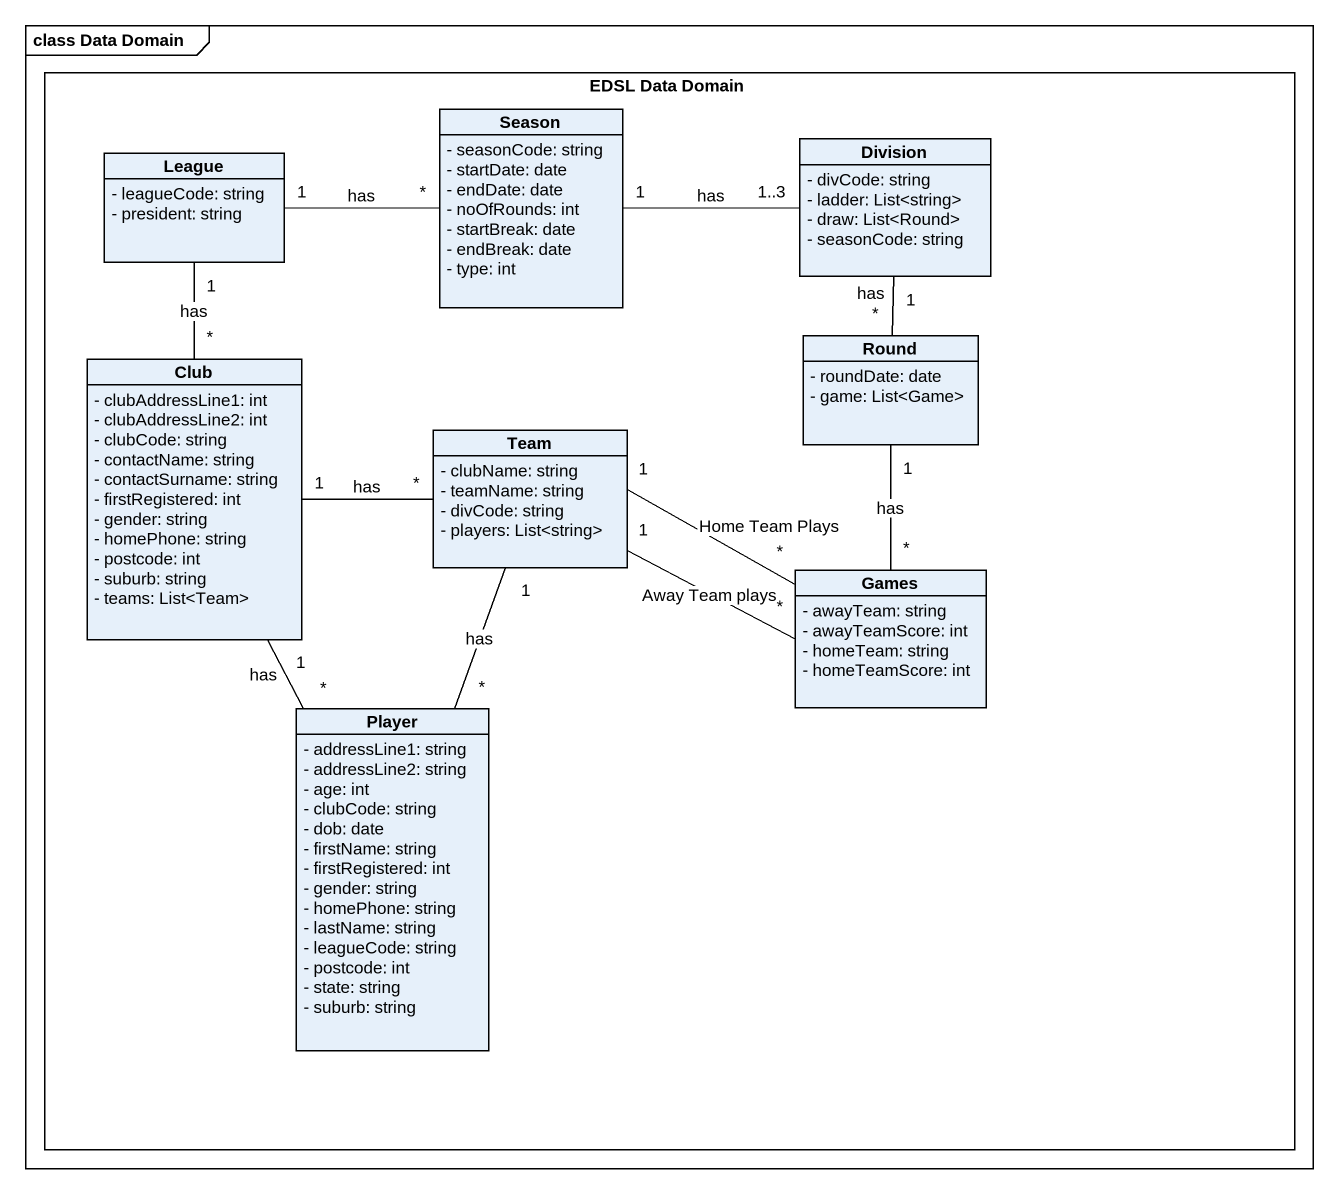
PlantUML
@startuml
mainframe class Data Domain
hide circle
hide empty members
skinparam classAttributeIconSize 0
rectangle "EDSL Data Domain" as EDSL_Data_Domain {
  class Season {
    - seasonCode: string
    - startDate: date
    - endDate: date
    - noOfRounds: int
    - startBreak: date
    - endBreak: date
    - type: int
  }
  class Division {
    - divCode: string
    - ladder: List<string>
    - draw: List<Round>
    - seasonCode: string
  }
  class League {
    - leagueCode: string
    - president: string
  }
  class Round {
    - roundDate: date
    - game: List<Game>
  }
  class Club {
    - clubAddressLine1: int
    - clubAddressLine2: int
    - clubCode: string
    - contactName: string
    - contactSurname: string
    - firstRegistered: int
    - gender: string
    - homePhone: string
    - postcode: int
    - suburb: string
    - teams: List<Team>
  }
  class Team {
    - clubName: string
    - teamName: string
    - divCode: string
    - players: List<string>
  }
  class Games {
    - awayTeam: string
    - awayTeamScore: int
    - homeTeam: string
    - homeTeamScore: int
  }
  class Player {
    - addressLine1: string
    - addressLine2: string
    - age: int
    - clubCode: string
    - dob: date
    - firstName: string
    - firstRegistered: int
    - gender: string
    - homePhone: string
    - lastName: string
    - leagueCode: string
    - postcode: int
    - state: string
    - suburb: string
  }
}
Season "1" -right- "1..3" Division : has
Division "1" -- "*" Round : has
League "1" -right- "*" Season : has
League "1" -- "*" Club : has
Round "1" -- "*" Games : has
Club "1" -- "*" Player : has
Team "*" -left- "1" Club : has
Team "1" -right- "*" Games : Away Team plays
Team "1" -right- "*" Games : Home Team Plays
Team "1" -- "*" Player : has
@enduml
